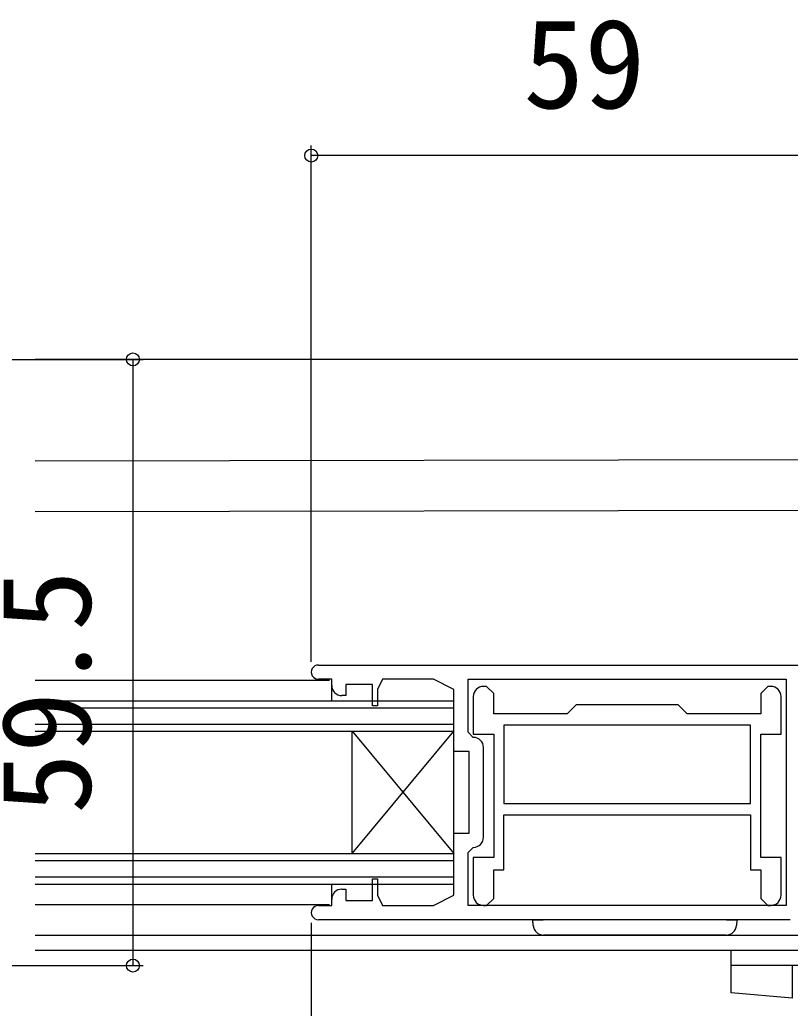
# Model space of a CAD drawing. Units: millimetres, scale not verified. Extents: x -525 to 525, y -782 to 777.
# Drawn here: x 219.9 to 295.5, y -711.4 to -614.4 of the extents above; entities that cross this region are included whole.
import ezdxf
from ezdxf.enums import TextEntityAlignment as Align

# ---------------------------------------------------------------- set-up
doc = ezdxf.new("R2010")
doc.units = ezdxf.units.MM
doc.header["$LTSCALE"] = 4
for name, color, linetype in [('0-2_YKK_11', 7, 'Continuous'), ('0-3_YKK_12', 2, 'Continuous'), ('0-4_YKK_13', 4, 'Continuous'), ('0-6_YKK_D', 6, 'Continuous')]:
    doc.layers.add(name, color=color, linetype=linetype)
doc.styles.add('ＭＳ ゴシック', font='')
doc.styles.get('ＭＳ ゴシック').set_extended_font_data('MS Gothic')

msp = doc.modelspace()

# ---------------------------------------------------------------- linework, layer by layer
at = {"layer": '0-2_YKK_11'}
for p, q in [((265.401, -694.598), (265.401, -685.798)), ((295.501, -702.698), (249.201, -702.698))]:
    msp.add_line(p, q, dxfattribs=at)
for points in [[(249.201, -677.698), (306.501, -677.698), (307.501, -678.698), (307.501, -681.798), (305.701, -683.598), (305.101, -683.598), (305.101, -682.498), (296.501, -682.498), (296.501, -696.298), (298.501, -697.298), (305.101, -697.298), (305.101, -696.198), (305.701, -696.198), (306.501, -696.998), (306.501, -697.698)], [(250.501, -679.698), (250.501, -679.098), (249.201, -679.098)], [(251.501, -699.698), (251.901, -699.698), (251.901, -700.798), (254.501, -700.798), (254.501, -698.698), (255.001, -698.698), (255.001, -700.298), (255.501, -701.298), (260.501, -701.298), (262.501, -700.298), (262.501, -694.198), (264.001, -694.198), (264.001, -686.198), (262.501, -686.198), (262.501, -680.098), (260.501, -679.098), (255.501, -679.098), (255.001, -680.098), (255.001, -681.698), (254.501, -681.698), (254.501, -679.598), (251.901, -679.598), (251.901, -680.698), (251.501, -680.698)], [(263.901, -679.098), (295.101, -679.098), (295.101, -701.298), (263.901, -701.298), (263.901, -696.098), (264.401, -695.598)], [(264.401, -684.798), (263.901, -684.298), (263.901, -679.098)], [(293.601, -679.798), (293.301, -679.798), (292.601, -680.498), (292.601, -682.498), (285.401, -682.498), (284.501, -681.598), (274.501, -681.598), (273.601, -682.498), (266.401, -682.498), (266.401, -680.498), (265.701, -679.798), (265.401, -679.798)], [(264.401, -680.798), (264.401, -684.498), (266.401, -684.498), (266.401, -696.598), (264.401, -696.598), (264.401, -700.298)], [(294.601, -700.298), (294.601, -696.598), (292.601, -696.598), (292.601, -684.498), (294.601, -684.498), (294.601, -680.798)], [(265.401, -701.298), (265.701, -701.298), (266.401, -700.598), (266.401, -697.798), (267.401, -697.798), (267.401, -692.398)], [(267.401, -692.398), (291.601, -692.398), (291.601, -697.798), (292.601, -697.798), (292.601, -700.598), (293.301, -701.298), (293.601, -701.298)], [(249.201, -701.298), (250.501, -701.298), (250.501, -700.698)]]:
    msp.add_lwpolyline(points, dxfattribs=at)
msp.add_lwpolyline([(291.601, -683.598), (267.401, -683.598), (267.401, -691.298), (291.601, -691.298)], close=True, dxfattribs=at)
for centre, radius, start, end in [((249.201, -678.398), 0.7, 89.99999, 270.00001), ((251.501, -679.698), 1, 180.00001, 269.99999), ((265.401, -680.798), 1, 90.00001, 179.99999), ((293.601, -680.798), 1, 0.00001, 89.99999), ((264.401, -685.798), 1, 0.00001, 89.99999), ((264.401, -694.598), 1, 270.00001, 359.99999), ((251.501, -700.698), 1, 90.00001, 179.99999), ((265.401, -700.298), 1, 180.00001, 269.99999), ((293.601, -700.298), 1, 270.00001, 359.99999), ((249.201, -701.998), 0.7, 89.99999, 270.00001)]:
    msp.add_arc(centre, radius, start, end, dxfattribs=at)
at = {"layer": '0-3_YKK_12'}
for p, q in [((308.501, -647.699), (221.393, -647.699)), ((308.501, -657.541), (221.393, -657.675)), ((308.501, -662.527), (221.393, -662.659)), ((221.393, -679.198), (250.301, -679.198)), ((250.501, -681.198), (250.501, -679.598)), ((221.393, -681.198), (262.501, -681.198)), ((221.393, -681.898), (262.501, -681.898)), ((262.501, -699.198), (262.501, -681.198)), ((221.393, -683.498), (262.501, -683.498)), ((221.393, -684.198), (262.501, -684.198)), ((252.501, -696.198), (252.501, -684.198)), ((252.501, -696.198), (262.501, -684.198)), ((252.501, -684.198), (262.501, -696.198)), ((221.393, -696.198), (262.501, -696.198)), ((221.393, -696.898), (262.501, -696.898)), ((221.393, -698.498), (262.501, -698.498)), ((221.393, -699.198), (262.501, -699.198)), ((250.501, -700.685), (250.503, -699.198)), ((221.393, -701.198), (250.301, -701.198)), ((221.393, -704.199), (308.501, -704.199)), ((221.393, -705.699), (298.577, -705.699))]:
    msp.add_line(p, q, dxfattribs=at)
at = {"layer": '0-4_YKK_13'}
for p, q in [((289.253, -702.698), (271.25, -702.698)), ((289.253, -702.698), (290.251, -702.698)), ((290.251, -702.698), (290.222, -703.25)), ((289.224, -704.198), (271.279, -704.198)), ((289.701, -709.874), (289.701, -705.699)), ((309.801, -707.199), (289.701, -707.199))]:
    msp.add_line(p, q, dxfattribs=at)
for points in [[(270.28, -703.25), (270.251, -702.698), (271.25, -702.698)], [(295.701, -707.199), (295.701, -710.399), (289.701, -709.874)]]:
    msp.add_lwpolyline(points, dxfattribs=at)
for centre, start, end in [((271.279, -703.198), 183, 270), ((289.224, -703.198), 270, 357)]:
    msp.add_arc(centre, 1, start, end, dxfattribs=at)
at = {"layer": '0-6_YKK_D'}
for p, q in [((248.501, -677.398), (248.501, -626.698)), ((307.501, -627.698), (248.501, -627.698)), ((181.501, -647.699), (232.001, -647.699)), ((231.001, -647.699), (231.001, -707.199)), ((248.501, -702.999), (248.501, -746.699)), ((26.507, -707.199), (232.001, -707.199))]:
    msp.add_line(p, q, dxfattribs=at)
for centre in [(248.501, -627.698), (231.001, -647.699), (231.001, -707.199)]:
    msp.add_circle(centre, 0.637, dxfattribs=at)

# ---------------------------------------------------------------- texts
at = {"layer": '0-6_YKK_D', "style": 'ＭＳ ゴシック'}
msp.add_text('59', height=8.798, dxfattribs=at).set_placement((269.308, -625.698), align=Align.BOTTOM_LEFT)
msp.add_text('59.5', height=8.798, rotation=90, dxfattribs=at).set_placement((229.501, -692.313), align=Align.BOTTOM_LEFT)

doc.saveas('drawing.dxf')
